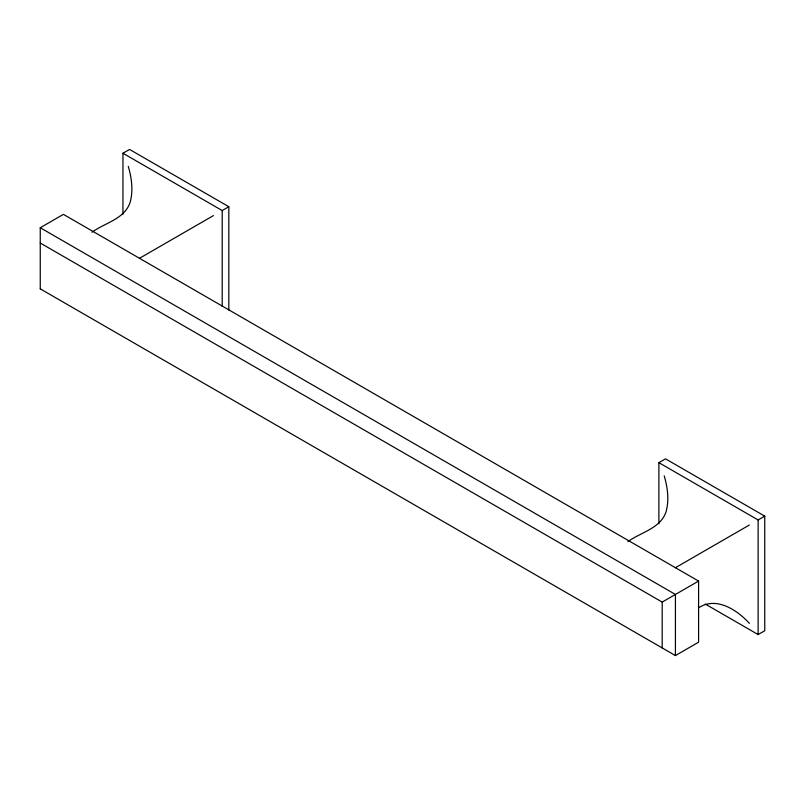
<?xml version="1.0" encoding="UTF-8"?>
<svg xmlns="http://www.w3.org/2000/svg" width="805" height="805" viewBox="0 0 805 805"><rect width="100%" height="100%" fill="white"/><g stroke="black" fill="none" stroke-linecap="round" stroke-linejoin="round"><path stroke-width="1.21" d="M122.954 214.281L122.954 153.242L129.575 149.428L228.821 206.724L228.821 310.116M40.25 288.854L40.25 227.735L63.404 214.361L698.589 581.079L698.589 642.199L675.425 655.572L40.25 288.854M92.001 232.243C104.821 222.794 124.695 219.111 130.158 202.236C133.378 190.393 131.678 178.036 128.287 166.424M139.376 258.365L213.456 215.599M122.954 153.242L222.2 210.548L228.821 206.724M658.882 523.703L658.882 462.664L665.504 458.84L764.75 516.146L764.75 630.748L758.129 634.561L705.271 604.042M627.93 541.654C640.75 532.216 660.623 528.523 666.087 511.658C669.317 499.804 667.607 487.448 664.216 475.846M675.315 567.777L749.385 525.011M658.882 462.664L758.129 519.96L764.75 516.146M40.25 243.019L662.193 602.09L698.589 581.079M698.7 607.755C716.319 596.163 737.259 610.019 749.385 623.362M40.25 227.735L675.425 594.452L675.425 655.572M758.129 519.96L758.129 634.561M662.193 602.09L662.193 647.934M222.2 210.548L222.2 306.464"/></g></svg>
